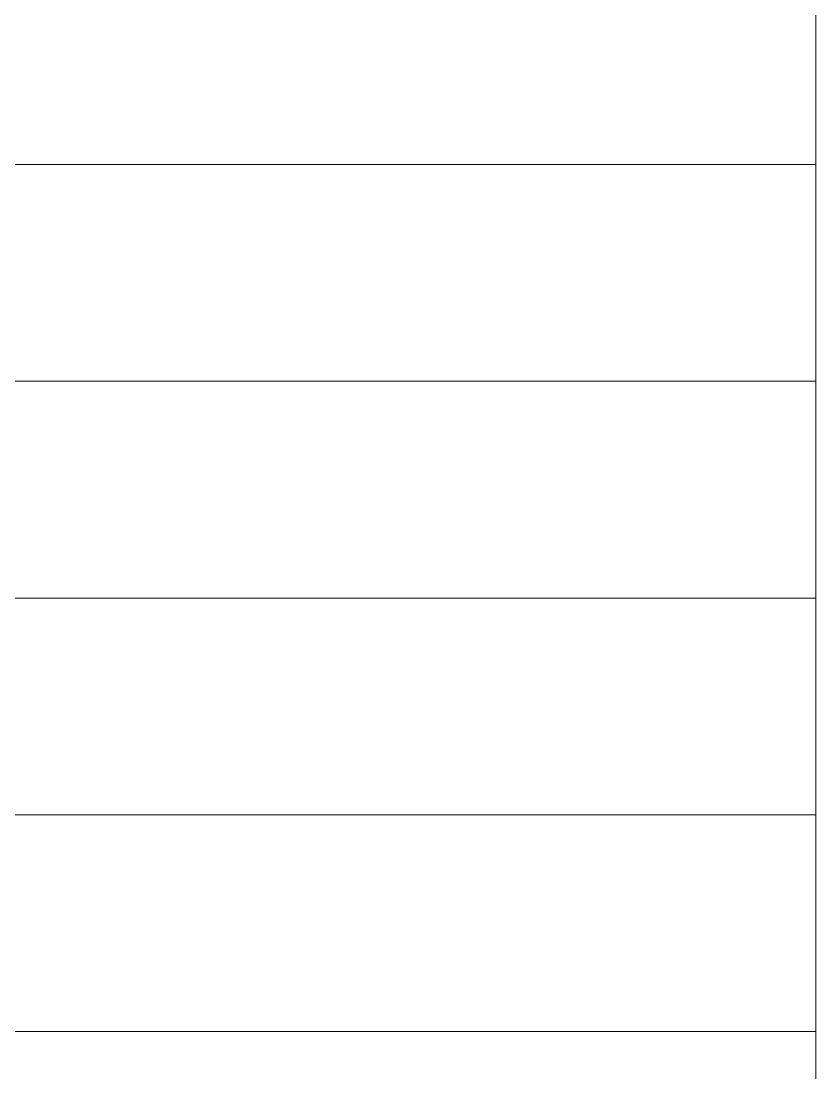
# Model space of a CAD drawing. Header units: millimetres. Extents: x 210628 to 232146, y -111309 to -91563.
# Drawn here: x 217916 to 217971.1, y -106487.8 to -106415 of the extents above; entities that cross this region are included whole.
import ezdxf

# ---------------------------------------------------------------- set-up
doc = ezdxf.new("R2010")
doc.units = ezdxf.units.MM
doc.layers.add('ahsap gor', color=24, linetype='Continuous', lineweight=20)

msp = doc.modelspace()

# ---------------------------------------------------------------- linework, layer by layer
at = {"layer": 'ahsap gor'}
for p, q in [((217971.055, -106319.961, 0.002), (217971.055, -106504.461, 0.002)), ((217729.058, -106424.961, 0.002), (217971.055, -106424.961, 0.002)), ((217729.058, -106439.961, 0.002), (217971.055, -106439.961, 0.002)), ((217729.058, -106454.961, 0.002), (217971.055, -106454.961, 0.002)), ((217729.058, -106469.961, 0.002), (217971.055, -106469.961, 0.002)), ((217729.058, -106484.961, 0.002), (217971.055, -106484.961, 0.002))]:
    msp.add_line(p, q, dxfattribs=at)

doc.saveas('drawing.dxf')
